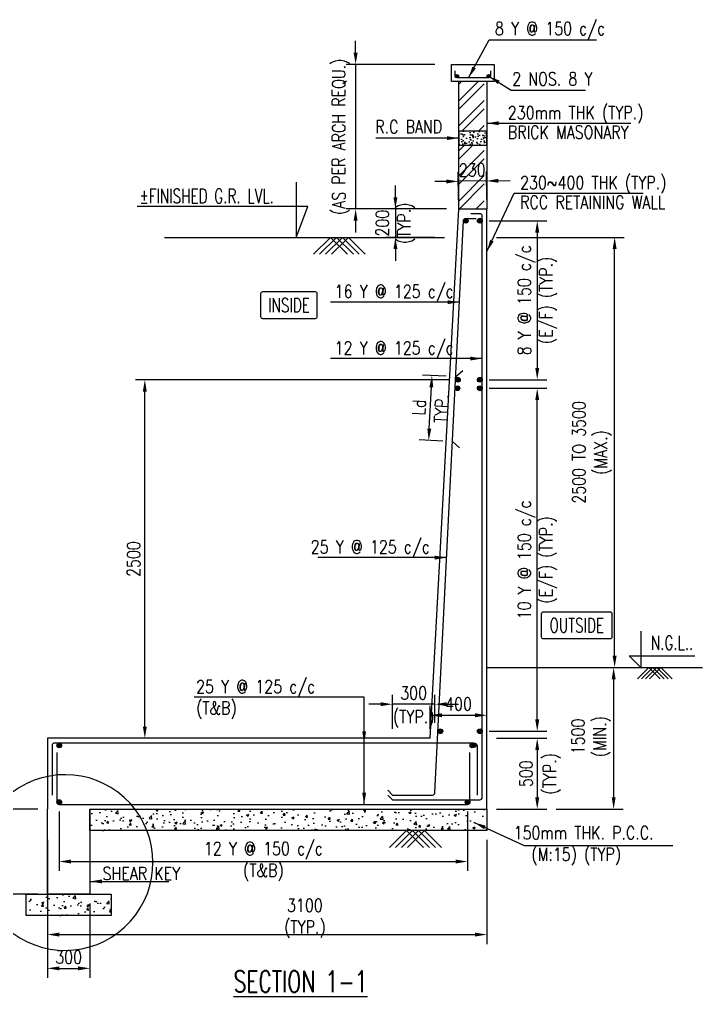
# Model space of a CAD drawing. Extents: x -69352 to 1013721, y -547461 to -186867.
# Drawn here: x 650060 to 664510, y -404049 to -383369 of the extents above; entities that cross this region are included whole.
import ezdxf
from ezdxf.enums import TextEntityAlignment as Align

# ---------------------------------------------------------------- set-up
doc = ezdxf.new("R2010")
doc.units = 0
doc.header["$LTSCALE"] = 500
doc.header["$MEASUREMENT"] = 0
doc.header["$PDMODE"] = 35
doc.header["$PDSIZE"] = -15
doc.layers.get('DEFPOINTS').update_dxf_attribs({"color": 4})
for name, color, linetype in [('FOOTING', 4, 'Continuous'), ('NO. BEAM', 3, 'Continuous'), ('S-COLUMN', 1, 'Continuous'), ('S-CONCRET LINE', 4, 'Continuous'), ('S-DIM-1', 5, 'Continuous'), ('S-FOOTING', 4, 'Continuous'), ('S-LEVEL SECTION', 3, 'Continuous'), ('S-PCC', 9, 'Continuous'), ('S-REINFORCEMENT', 6, 'Continuous'), ('S-RETAINING WALL', 6, 'Continuous'), ('S-TEXT', 2, 'Continuous'), ('S-TEXT-1 @ 1', 4, 'Continuous'), ('S-TITIL', 6, 'Continuous'), ('TITLE', 4, 'Continuous')]:
    doc.layers.add(name, color=color, linetype=linetype)
doc.layers.add('hatch', color=7, linetype='Continuous', lineweight=5)
doc.styles.add('ROMANS', font='simplex.shx', dxfattribs={"width": 0.8, "height": 275})
doc.dimstyles.new('dim100', dxfattribs={"dimtxt": 250, "dimasz": 250, "dimexe": 200, "dimexo": 200, "dimgap": 100, "dimtad": 1, "dimdec": 0, "dimzin": 0, "dimdsep": 46, "dimtxsty": 'ROMANS', "dimcen": 0, "dimclrd": 5, "dimclre": 5, "dimclrt": 4, "dimadec": 0, "dimazin": 0, "dimtfac": 1, "dimtdec": 0, "dimtix": 1, "dimtofl": 0, "dimtmove": 2, "dimatfit": 3, "dimfxl": 0, "dimtolj": 1, "dimtzin": 0, "dimlwd": -1, "dimlwe": -1, "dimarcsym": 0})
doc.dimstyles.new('dim33.33', dxfattribs={"dimtxt": 250, "dimasz": 250, "dimexe": 200, "dimexo": 200, "dimgap": 100, "dimtad": 1, "dimdec": 0, "dimlfac": 0.333331, "dimzin": 0, "dimdsep": 46, "dimtxsty": 'ROMANS', "dimcen": 0, "dimclrd": 5, "dimclre": 5, "dimclrt": 4, "dimadec": 0, "dimazin": 0, "dimtfac": 1, "dimtdec": 0, "dimtix": 1, "dimtofl": 0, "dimtmove": 2, "dimatfit": 3, "dimfxl": 0, "dimtolj": 1, "dimtzin": 0, "dimlwd": -1, "dimlwe": -1, "dimarcsym": 0})
doc.dimstyles.new('dim50', dxfattribs={"dimtxt": 250, "dimasz": 250, "dimexe": 200, "dimexo": 200, "dimgap": 100, "dimtad": 1, "dimdec": 0, "dimlfac": 0.5, "dimzin": 0, "dimdsep": 46, "dimtxsty": 'ROMANS', "dimcen": 0, "dimclrd": 5, "dimclre": 5, "dimclrt": 4, "dimadec": 0, "dimazin": 0, "dimtfac": 1, "dimtdec": 0, "dimtix": 1, "dimtofl": 0, "dimtmove": 2, "dimatfit": 3, "dimfxl": 0, "dimtolj": 1, "dimtzin": 0, "dimlwd": -1, "dimlwe": -1, "dimarcsym": 0})

# ---------------------------------------------------------------- blocks, each defined once
blk = doc.blocks.new('*D648')
at = {"layer": 'DEFPOINTS', "color": 0}
for p in [(659799, -391176), (661014, -391176), (659799, -398435)]:
    blk.add_point(p, dxfattribs=at)
at = {"layer": 'S-DIM-1', "color": 5}
for p, q in [((659999, -391176), (661214, -391176)), ((659999, -398435), (661214, -398435))]:
    blk.add_line(p, q, dxfattribs=at)
at = {"layer": 'S-DIM-1', "color": 5, "lineweight": -3}
blk.add_line((661014, -398185), (661014, -391426), dxfattribs=at)
at = {"layer": 'S-DIM-1', "color": 5}
for points in [[(661056, -391426), (660972, -391426), (661014, -391176)], [(660972, -398185), (661056, -398185), (661014, -398435)]]:
    blk.add_solid(points, dxfattribs=at)
at = {"layer": 'S-DIM-1', "color": 4, "insert": (661014, -394806), "char_height": 275, "attachment_point": 5, "rotation": 90, "style": 'ROMANS'}
blk.add_mtext('\\A1;10 Y @ 150 c/c\\P(E/F) (TYP.)', dxfattribs=at)
blk = doc.blocks.new('*D649')
at = {"layer": 'DEFPOINTS', "color": 0}
for p in [(659949, -387980), (662652, -387980), (662159, -397085)]:
    blk.add_point(p, dxfattribs=at)
at = {"layer": 'S-DIM-1', "color": 5}
for p, q in [((660149, -387980), (662852, -387980)), ((662359, -397085), (662852, -397085))]:
    blk.add_line(p, q, dxfattribs=at)
at = {"layer": 'S-DIM-1', "color": 5, "lineweight": -3}
blk.add_line((662652, -396835), (662652, -388230), dxfattribs=at)
at = {"layer": 'S-DIM-1', "color": 5}
for points in [[(662694, -388230), (662610, -388230), (662652, -387980)], [(662610, -396835), (662694, -396835), (662652, -397085)]]:
    blk.add_solid(points, dxfattribs=at)
at = {"layer": 'S-DIM-1', "color": 4, "insert": (662172, -392533), "char_height": 275, "attachment_point": 5, "rotation": 90, "style": 'ROMANS'}
blk.add_mtext('\\A1;2500 TO 3500\\P(MAX.)', dxfattribs=at)
blk = doc.blocks.new('*D650')
at = {"layer": 'DEFPOINTS', "color": 0}
for p in [(659949, -398585), (659949, -400085), (661014, -400085)]:
    blk.add_point(p, dxfattribs=at)
at = {"layer": 'S-DIM-1', "color": 5}
for p, q in [((660149, -398585), (661214, -398585)), ((660149, -400085), (661214, -400085))]:
    blk.add_line(p, q, dxfattribs=at)
at = {"layer": 'S-DIM-1', "color": 5, "lineweight": -3}
blk.add_line((661014, -398835), (661014, -399835), dxfattribs=at)
at = {"layer": 'S-DIM-1', "color": 5}
for points in [[(661056, -398835), (660972, -398835), (661014, -398585)], [(660972, -399835), (661056, -399835), (661014, -400085)]]:
    blk.add_solid(points, dxfattribs=at)
at = {"layer": 'S-DIM-1', "color": 4, "char_height": 275, "attachment_point": 5, "rotation": 90, "style": 'ROMANS'}
for s, insert in [('\\A1;500', (660777, -399335)), ('(TYP.)', (661324, -399335))]:
    blk.add_mtext(s, dxfattribs=dict(at, insert=insert))
blk = doc.blocks.new('*D651')
at = {"layer": 'DEFPOINTS', "color": 0}
for p in [(650899, -399935), (659539, -399935), (659539, -401193)]:
    blk.add_point(p, dxfattribs=at)
at = {"layer": 'S-DIM-1', "color": 5}
for p, q in [((650899, -400135), (650899, -401393)), ((659539, -400135), (659539, -401393)), ((651149, -401193), (659289, -401193))]:
    blk.add_line(p, q, dxfattribs=at)
for points in [[(651149, -401151), (651149, -401235), (650899, -401193)], [(659289, -401235), (659289, -401151), (659539, -401193)]]:
    blk.add_solid(points, dxfattribs=at)
at = {"layer": 'S-DIM-1', "color": 4, "insert": (655219, -401193), "char_height": 275, "attachment_point": 5, "style": 'ROMANS'}
blk.add_mtext('\\A1;12 Y @ 150 c/c\\P(T&B)', dxfattribs=at)
blk = doc.blocks.new('*D652')
at = {"layer": 'DEFPOINTS', "color": 0}
for p in [(650649, -400535), (659949, -400535), (659949, -402739)]:
    blk.add_point(p, dxfattribs=at)
at = {"layer": 'S-DIM-1', "color": 5}
for p, q in [((650649, -400735), (650649, -402939)), ((659949, -400735), (659949, -402939)), ((650899, -402739), (659699, -402739))]:
    blk.add_line(p, q, dxfattribs=at)
for points in [[(650899, -402698), (650899, -402781), (650649, -402739)], [(659699, -402781), (659699, -402698), (659949, -402739)]]:
    blk.add_solid(points, dxfattribs=at)
at = {"layer": 'S-DIM-1', "color": 4, "insert": (656098, -402164), "char_height": 275, "attachment_point": 5, "style": 'ROMANS'}
blk.add_mtext('\\A1;\\P3100\\P(TYP.)', dxfattribs=at)
blk = doc.blocks.new('*D653')
at = {"layer": 'DEFPOINTS', "color": 0}
for p in [(657949, -397863), (658849, -398458), (657949, -398585)]:
    blk.add_point(p, dxfattribs=at)
at = {"layer": 'S-DIM-1', "color": 5}
for p, q in [((657949, -398385), (657949, -397663)), ((658849, -398258), (658849, -397663))]:
    blk.add_line(p, q, dxfattribs=at)
at = {"layer": 'S-DIM-1', "color": 5, "lineweight": -3}
for p, q in [((657699, -397863), (657449, -397863)), ((658849, -397863), (657949, -397863)), ((659099, -397863), (659349, -397863))]:
    blk.add_line(p, q, dxfattribs=at)
at = {"layer": 'S-DIM-1', "color": 5}
for points in [[(657699, -397905), (657699, -397822), (657949, -397863)], [(659099, -397822), (659099, -397905), (658849, -397863)]]:
    blk.add_solid(points, dxfattribs=at)
at = {"layer": 'S-DIM-1', "color": 4, "char_height": 275, "attachment_point": 5, "style": 'ROMANS'}
for s, insert in [('\\A1;300', (658399, -397626)), ('(TYP.)', (658399, -398173))]:
    blk.add_mtext(s, dxfattribs=dict(at, insert=insert))
blk = doc.blocks.new('*D654')
at = {"layer": 'DEFPOINTS', "color": 0}
for p in [(662104, -397085), (661214, -400085), (662631, -400085)]:
    blk.add_point(p, dxfattribs=at)
at = {"layer": 'S-DIM-1', "color": 5}
for p, q in [((662304, -397085), (662831, -397085)), ((661414, -400085), (662831, -400085))]:
    blk.add_line(p, q, dxfattribs=at)
at = {"layer": 'S-DIM-1', "color": 5, "lineweight": -3}
blk.add_line((662631, -397335), (662631, -399835), dxfattribs=at)
at = {"layer": 'S-DIM-1', "color": 5}
for points in [[(662673, -397335), (662590, -397335), (662631, -397085)], [(662590, -399835), (662673, -399835), (662631, -400085)]]:
    blk.add_solid(points, dxfattribs=at)
at = {"layer": 'S-DIM-1', "color": 4, "insert": (662152, -398546), "char_height": 275, "attachment_point": 5, "rotation": 90, "style": 'ROMANS'}
blk.add_mtext('\\A1;1500\\P(MIN.)', dxfattribs=at)
blk = doc.blocks.new('*D655')
at = {"layer": 'DEFPOINTS', "color": 0}
for p in [(659292, -387380), (658013, -387980), (659049, -387980)]:
    blk.add_point(p, dxfattribs=at)
at = {"layer": 'S-DIM-1', "color": 5, "lineweight": -3}
for p, q in [((658013, -387130), (658013, -386880)), ((658013, -387380), (658013, -387980)), ((658013, -388230), (658013, -388480))]:
    blk.add_line(p, q, dxfattribs=at)
at = {"layer": 'S-DIM-1', "color": 5}
for p, q in [((659092, -387380), (657813, -387380)), ((658849, -387980), (657813, -387980))]:
    blk.add_line(p, q, dxfattribs=at)
for points in [[(657972, -387130), (658055, -387130), (658013, -387380)], [(658055, -388230), (657972, -388230), (658013, -387980)]]:
    blk.add_solid(points, dxfattribs=at)
at = {"layer": 'S-DIM-1', "color": 4, "insert": (658013, -387680), "char_height": 275, "attachment_point": 5, "rotation": 90, "style": 'ROMANS'}
blk.add_mtext('\\A1;200\\P(TYP.)', dxfattribs=at)
blk = doc.blocks.new('*D656')
at = {"layer": 'DEFPOINTS', "color": 0}
for p in [(659049, -384320), (657171, -387380), (659292, -387380)]:
    blk.add_point(p, dxfattribs=at)
at = {"layer": 'S-DIM-1', "color": 5, "lineweight": -3}
for p, q in [((657171, -384070), (657171, -383820)), ((657171, -384320), (657171, -387380)), ((657171, -387630), (657171, -387880))]:
    blk.add_line(p, q, dxfattribs=at)
at = {"layer": 'S-DIM-1', "color": 5}
for p, q in [((658849, -384320), (656971, -384320)), ((659092, -387380), (656971, -387380))]:
    blk.add_line(p, q, dxfattribs=at)
for points in [[(657129, -384070), (657213, -384070), (657171, -384320)], [(657213, -387630), (657129, -387630), (657171, -387380)]]:
    blk.add_solid(points, dxfattribs=at)
at = {"layer": 'S-DIM-1', "color": 4, "insert": (656861, -385850), "char_height": 275, "attachment_point": 5, "rotation": 90, "style": 'ROMANS'}
blk.add_mtext('\\A1;(AS PER ARCH REQU.)', dxfattribs=at)
blk = doc.blocks.new('*D732')
at = {"layer": 'DEFPOINTS', "color": 0}
for p in [(650649, -400085), (649691, -401885), (650649, -401885)]:
    blk.add_point(p, dxfattribs=at)
at = {"layer": 'S-DIM-1', "color": 5}
for p, q in [((650449, -400085), (649491, -400085)), ((650449, -401885), (649491, -401885))]:
    blk.add_line(p, q, dxfattribs=at)
at = {"layer": 'S-DIM-1', "color": 5, "lineweight": -3}
blk.add_line((649691, -400335), (649691, -401635), dxfattribs=at)
at = {"layer": 'S-DIM-1', "color": 5}
for points in [[(649733, -400335), (649649, -400335), (649691, -400085)], [(649649, -401635), (649733, -401635), (649691, -401885)]]:
    blk.add_solid(points, dxfattribs=at)
at = {"layer": 'S-DIM-1', "color": 4, "insert": (649454, -400985), "char_height": 275, "attachment_point": 5, "rotation": 90, "style": 'ROMANS'}
blk.add_mtext('\\A1;600', dxfattribs=at)
blk = doc.blocks.new('*D733')
at = {"layer": 'DEFPOINTS', "color": 0}
for p in [(659949, -398097), (658749, -398585), (659949, -398585)]:
    blk.add_point(p, dxfattribs=at)
at = {"layer": 'S-DIM-1', "color": 5}
for p, q in [((658749, -398385), (658749, -397897)), ((659949, -398385), (659949, -397897))]:
    blk.add_line(p, q, dxfattribs=at)
at = {"layer": 'S-DIM-1', "color": 5, "lineweight": -3}
blk.add_line((658999, -398097), (659699, -398097), dxfattribs=at)
at = {"layer": 'S-DIM-1', "color": 5}
for points in [[(658999, -398055), (658999, -398139), (658749, -398097)], [(659699, -398139), (659699, -398055), (659949, -398097)]]:
    blk.add_solid(points, dxfattribs=at)
at = {"layer": 'S-DIM-1', "color": 4, "insert": (659349, -397860), "char_height": 275, "attachment_point": 5, "style": 'ROMANS'}
blk.add_mtext('\\A1;400', dxfattribs=at)
blk = doc.blocks.new('*D734')
at = {"layer": 'DEFPOINTS', "color": 0}
for p in [(659344, -386794), (659352, -387388), (659949, -387380)]:
    blk.add_point(p, dxfattribs=at)
at = {"layer": 'S-DIM-1', "color": 5}
for p, q in [((659349, -387188), (659341, -386594)), ((659947, -387180), (659939, -386586))]:
    blk.add_line(p, q, dxfattribs=at)
at = {"layer": 'S-DIM-1', "color": 5, "lineweight": -3}
for p, q in [((659094, -386798), (658844, -386801)), ((659941, -386786), (659344, -386794)), ((660191, -386783), (660441, -386779))]:
    blk.add_line(p, q, dxfattribs=at)
at = {"layer": 'S-DIM-1', "color": 5}
for points in [[(659094, -386839), (659093, -386756), (659344, -386794)], [(660191, -386741), (660192, -386824), (659941, -386786)]]:
    blk.add_solid(points, dxfattribs=at)
at = {"layer": 'S-DIM-1', "color": 4, "insert": (659639, -386553), "char_height": 275, "attachment_point": 5, "rotation": 0.7851, "style": 'ROMANS'}
blk.add_mtext('\\A1;230', dxfattribs=at)
blk = doc.blocks.new('*D735')
at = {"layer": 'DEFPOINTS', "color": 0}
for p in [(659799, -387630), (659799, -390994), (661014, -390994)]:
    blk.add_point(p, dxfattribs=at)
at = {"layer": 'S-DIM-1', "color": 5}
for p, q in [((659999, -387630), (661214, -387630)), ((659999, -390994), (661214, -390994))]:
    blk.add_line(p, q, dxfattribs=at)
at = {"layer": 'S-DIM-1', "color": 5, "lineweight": -3}
blk.add_line((661014, -387880), (661014, -390744), dxfattribs=at)
at = {"layer": 'S-DIM-1', "color": 5}
for points in [[(661056, -387880), (660972, -387880), (661014, -387630)], [(660972, -390744), (661056, -390744), (661014, -390994)]]:
    blk.add_solid(points, dxfattribs=at)
at = {"layer": 'S-DIM-1', "color": 4, "insert": (661014, -389312), "char_height": 275, "attachment_point": 5, "rotation": 90, "style": 'ROMANS'}
blk.add_mtext('\\A1;8 Y @ 150 c/c\\P(E/F) (TYP.)', dxfattribs=at)
blk = doc.blocks.new('*D736')
at = {"layer": 'DEFPOINTS', "color": 0}
for p in [(652711, -390994), (659336, -390994), (658749, -398585)]:
    blk.add_point(p, dxfattribs=at)
at = {"layer": 'S-DIM-1', "color": 5}
for p, q in [((659136, -390994), (652511, -390994)), ((658549, -398585), (652511, -398585))]:
    blk.add_line(p, q, dxfattribs=at)
at = {"layer": 'S-DIM-1', "color": 5, "lineweight": -3}
blk.add_line((652711, -398335), (652711, -391244), dxfattribs=at)
at = {"layer": 'S-DIM-1', "color": 5}
for points in [[(652752, -391244), (652669, -391244), (652711, -390994)], [(652669, -398335), (652752, -398335), (652711, -398585)]]:
    blk.add_solid(points, dxfattribs=at)
at = {"layer": 'S-DIM-1', "color": 4, "insert": (652473, -394790), "char_height": 275, "attachment_point": 5, "rotation": 90, "style": 'ROMANS'}
blk.add_mtext('\\A1;2500', dxfattribs=at)
blk = doc.blocks.new('*D737')
at = {"layer": 'DEFPOINTS', "color": 0}
for p in [(658786, -390905), (659288, -390930), (659219, -392304)]:
    blk.add_point(p, dxfattribs=at)
at = {"layer": 'FOOTING', "color": 5, "ltscale": 0.3}
for p, q in [((659088, -390920), (658586, -390895)), ((658730, -392029), (658774, -391155)), ((659020, -392294), (658518, -392269))]:
    blk.add_line(p, q, dxfattribs=at)
at = {"layer": 'FOOTING', "color": 5}
for points in [[(658815, -391157), (658732, -391153), (658786, -390905)], [(658688, -392027), (658772, -392031), (658718, -392279)]]:
    blk.add_solid(points, dxfattribs=at)
at = {"layer": 'FOOTING', "color": 4, "char_height": 275, "attachment_point": 5, "rotation": 87.1495, "style": 'ROMANS'}
for s, insert in [('\\A1;Ld', (658515, -391580)), ('TYP.', (658989, -391604))]:
    blk.add_mtext(s, dxfattribs=dict(at, insert=insert))
blk = doc.blocks.new('*D738')
at = {"layer": 'DEFPOINTS', "color": 0}
for p in [(650649, -401885), (651549, -401885), (651549, -403454)]:
    blk.add_point(p, dxfattribs=at)
at = {"layer": 'S-DIM-1', "color": 5}
for p, q in [((650649, -402085), (650649, -403654)), ((651549, -402085), (651549, -403654))]:
    blk.add_line(p, q, dxfattribs=at)
at = {"layer": 'S-DIM-1', "color": 5, "lineweight": -3}
blk.add_line((650899, -403454), (651299, -403454), dxfattribs=at)
at = {"layer": 'S-DIM-1', "color": 5}
for points in [[(650899, -403413), (650899, -403496), (650649, -403454)], [(651299, -403496), (651299, -403413), (651549, -403454)]]:
    blk.add_solid(points, dxfattribs=at)
at = {"layer": 'S-DIM-1', "color": 4, "insert": (651099, -403217), "char_height": 275, "attachment_point": 5, "style": 'ROMANS'}
blk.add_mtext('\\A1;300', dxfattribs=at)

msp = doc.modelspace()

# ---------------------------------------------------------------- hatches: boundary and pattern name
at = {"layer": 'hatch', "linetype": 'ByBlock', "lineweight": -2, "ltscale": 20}
h = msp.add_hatch(dxfattribs=at)
h.set_pattern_fill('ANSI32', color=9, scale=1000)
h.set_pattern_definition([(45, (324539.4, -681188.18), (-265.16504, 265.16504), []), (45, (324716.17, -681188.18), (-265.16504, 265.16504), [])])
h.paths.add_polyline_path([(659352.115, -385730.094), (659889.395, -385730.094), (659889.395, -384680.094), (659352.115, -384680.094)])
h.paths.add_polyline_path([(659889.395, -386030.094), (659352.115, -386030.094), (659352.115, -387380.094), (659889.395, -387380.094)])
at = {"layer": 'S-PCC', "linetype": 'ByBlock'}
h = msp.add_hatch(dxfattribs=at)
h.set_pattern_fill('AR-CONC,_O', color=256, scale=30)
h.set_pattern_definition([(50, (-17664202.06, 1024109.84), (215.1780548, -18.8256405), [22.5, -247.5]), (355, (-17664202.06, 1024109.84), (-41.6254, 225.65764), [18, -198]), (100.4514445, (-17664184.13, 1024108.27), (173.552654, 206.8319973), [19.1220576, -210.3426336]), (46.1842, (-17664202.06, 1024169.84), (320.1723992, -49.6557842), [33.75, -371.25]), (96.6356355, (-17664175.38, 1024165.7), (280.3985837, 292.23558), [28.6831026, -315.514128]), (351.184164, (-17664202.06, 1024169.84), (280.3985835, 292.23558), [27, -297.0000003]), (21, (-17664172.06, 1024154.84), (179.0721156, -120.7856672), [22.5, -247.5]), (326, (-17664172.06, 1024154.84), (72.9945996, 217.5450135), [18, -198]), (71.4514447, (-17664157.14, 1024144.77), (252.066713, 96.7593458), [19.122057, -210.3426336]), (37.5, (-17664202.06, 1024109.84), (3.6479566, 99.86815615), [0, -195.6, 0, -201, 0, -198.75]), (7.5, (-17664202.06, 1024109.84), (78.92086123, 118.32351356), [0, -114.6, 0, -191.1, 0, -75.75]), (327.5, (-17664268.96, 1024109.84), (160.14673085, -6.76646152), [0, -75, 0, -234, 0, -310.5]), (317.5, (-17664298.96, 1024109.84), (174.9558508, 30.0314947), [0, -97.5, 0, -155.4, 0, -220.5])])
h.paths.add_polyline_path([(659352.115, -385730.094), (659352.115, -386030.094), (659949.395, -386030.094), (659949.395, -385730.094)])
h = msp.add_hatch(dxfattribs=at)
h.set_pattern_fill('AR-CONC,_O', color=256, scale=66.666667)
h.set_pattern_definition([(50, (-16442318.03, 11242.13), (478.173455, -41.834757), [50, -550]), (355, (-16442318.03, 11242.13), (-92.500889, 501.461422), [40, -440]), (100.4514445, (-16442278.2, 11238.64), (385.672564, 459.626661), [42.493461, -467.428075]), (46.1842, (-16442318.03, 11375.46), (711.49422, -110.346187), [75, -825]), (96.6356355, (-16442258.74, 11366.26), (623.107964, 649.4124), [63.740228, -701.142507]), (351.184164, (-16442318, 11375.46), (623.107963, 649.4124), [60, -660]), (21, (-16442251.37, 11342.13), (397.938035, -268.412594), [50, -550]), (326, (-16442251.37, 11342.13), (162.210221, 483.433363), [40, -440]), (71.4514447, (-16442218.2, 11319.76), (560.148251, 215.020769), [42.49346, -467.428075]), (37.5, (-16442318.03, 11242.13), (8.1065702, 221.9292359), [0, -434.6666667, 0, -446.6666667, 0, -441.6666667]), (7.5, (-16442318.03, 11242.13), (175.3796916, 262.9411413), [0, -254.6666667, 0, -424.6666667, 0, -168.3333333]), (327.5, (-16442466.7, 11242.13), (355.8816241, -15.0365812), [0, -166.6666667, 0, -520, 0, -690]), (317.5, (-16442533.37, 11242.13), (388.7907796, 66.736655), [0, -216.6666667, 0, -345.3333333, 0, -490])])
h.paths.add_polyline_path([(651549.395, -400535.094), (651549.395, -400085.094), (659949.395, -400085.094), (659949.395, -400535.094)])
h = msp.add_hatch(dxfattribs=at)
h.set_pattern_fill('AR-CONC,_O', color=256, scale=66.666667)
h.set_pattern_definition([(50, (-16443218.03, 9442.13), (478.173455, -41.834757), [50, -550]), (355, (-16443218.03, 9442.13), (-92.500889, 501.461422), [40, -440]), (100.4514445, (-16443178.2, 9438.64), (385.672564, 459.626661), [42.493461, -467.428075]), (46.1842, (-16443218.03, 9575.46), (711.49422, -110.346187), [75, -825]), (96.6356355, (-16443158.74, 9566.26), (623.107964, 649.4124), [63.740228, -701.142507]), (351.184164, (-16443218, 9575.46), (623.107963, 649.4124), [60, -660]), (21, (-16443151.37, 9542.13), (397.938035, -268.412594), [50, -550]), (326, (-16443151.37, 9542.13), (162.210221, 483.433363), [40, -440]), (71.4514447, (-16443118.2, 9519.76), (560.148251, 215.020769), [42.49346, -467.428075]), (37.5, (-16443218.03, 9442.13), (8.1065702, 221.9292359), [0, -434.6666667, 0, -446.6666667, 0, -441.6666667]), (7.5, (-16443218.03, 9442.13), (175.3796916, 262.9411413), [0, -254.6666667, 0, -424.6666667, 0, -168.3333333]), (327.5, (-16443366.7, 9442.13), (355.8816241, -15.0365812), [0, -166.6666667, 0, -520, 0, -690]), (317.5, (-16443433.37, 9442.13), (388.7907796, 66.736655), [0, -216.6666667, 0, -345.3333333, 0, -490])])
h.paths.add_polyline_path([(650199.395, -402335.094), (650199.395, -401885.094), (651999.395, -401885.094), (651999.395, -402335.094)])

# ---------------------------------------------------------------- linework, layer by layer
at = {"layer": 'FOOTING', "ltscale": 0.3, "elevation": -11.068}
msp.add_lwpolyline([(651549.395, -400085.094), (651549.395, -401885.094), (650649.395, -401885.094), (650649.395, -400085.094)], dxfattribs=at)
at = {"layer": 'NO. BEAM', "color": 7, "elevation": -11.068}
for points in [[(656320.813, -389135.157), (655200.813, -389135.157, 0.414213562), (655160.813, -389175.157), (655160.813, -389655.157, 0.414213562), (655200.813, -389695.157), (656320.813, -389695.157, 0.414213562), (656360.813, -389655.157), (656360.813, -389175.157, 0.414213562)], [(662560.629, -395913.54), (661140.629, -395913.54, 0.414213562), (661100.629, -395953.54), (661100.629, -396433.54, 0.414213562), (661140.629, -396473.54), (662560.629, -396473.54, 0.414213562), (662600.629, -396433.54), (662600.629, -395953.54, 0.414213562)]]:
    msp.add_lwpolyline(points, format="xyb", close=True, dxfattribs=at)
at = {"layer": 'S-COLUMN', "color": 4}
msp.add_line((659352.115, -387341.091, -11.068), (659352.115, -384680.094, -11.068), dxfattribs=at)
at = {"layer": 'S-COLUMN', "color": 4, "elevation": -11.068}
for points in [[(659352.115, -387380.094), (659352.115, -384680.094)], [(659949.395, -384680.094), (659949.395, -387380.094)]]:
    msp.add_lwpolyline(points, dxfattribs=at)
at = {"layer": 'S-CONCRET LINE', "elevation": -11.068}
msp.add_lwpolyline([(659202.115, -384680.094), (659202.115, -384320.094), (660099.395, -384320.094), (660099.395, -384680.094)], close=True, dxfattribs=at)
at = {"layer": 'S-FOOTING', "elevation": -11.068}
for points in [[(658749.395, -398585.094), (650649.395, -398585.094), (650649.395, -400085.094)], [(651549.395, -400085.094), (659949.395, -400085.094)]]:
    msp.add_lwpolyline(points, dxfattribs=at)
at = {"layer": 'S-LEVEL SECTION'}
for p, q in [((653126.549, -387980.094, -11.068), (659049.395, -387980.094, -11.068)), ((659949.395, -397085.094, -11.068), (664510.112, -397085.094, -11.068))]:
    msp.add_line(p, q, dxfattribs=at)
at = {"layer": 'S-LEVEL SECTION', "elevation": -11.068}
for points in [[(655910.515, -386809.695), (655910.515, -387980.094), (656160.515, -387330.094), (652549.886, -387330.094)], [(663208.108, -396319.957), (663208.108, -397085.094), (662958.108, -396840.356), (664351.839, -396840.356)]]:
    msp.add_lwpolyline(points, dxfattribs=at)
at = {"layer": 'S-PCC', "elevation": -11.068}
for points in [[(659949.395, -385730.094), (659352.115, -385730.094), (659352.115, -386030.094), (659949.395, -386030.094)], [(651549.395, -400535.094), (651549.395, -400085.094), (659949.395, -400085.094), (659949.395, -400535.094)], [(650199.395, -402335.094), (650199.395, -401885.094), (651999.395, -401885.094), (651999.395, -402335.094)]]:
    msp.add_lwpolyline(points, close=True, dxfattribs=at)
for points in [[(656280.47, -388338.067), (656638.442, -387980.094), (656996.415, -388338.067)], [(656407.032, -388338.067), (656765.005, -387980.094), (657122.978, -388338.067)], [(656533.595, -388338.067), (656891.567, -387980.094), (657249.54, -388338.067)], [(656660.157, -388338.067), (657018.13, -387980.094), (657376.103, -388338.067)], [(663615.616, -397323.743), (663376.968, -397085.094), (663138.319, -397323.743)], [(663699.991, -397323.743), (663461.343, -397085.094), (663222.694, -397323.743)], [(663784.366, -397323.743), (663545.718, -397085.094), (663307.069, -397323.743)], [(663868.741, -397323.743), (663630.093, -397085.094), (663391.444, -397323.743)], [(658605.77, -400893.067), (658247.797, -400535.094), (657889.825, -400893.067)], [(658732.333, -400893.067), (658374.36, -400535.094), (658016.387, -400893.067)], [(658858.895, -400893.067), (658500.922, -400535.094), (658142.95, -400893.067)], [(658985.458, -400893.067), (658627.485, -400535.094), (658269.512, -400893.067)]]:
    msp.add_lwpolyline(points, dxfattribs=at)
at = {"layer": 'S-REINFORCEMENT', "color": 5, "ltscale": 10}
for p, q in [((659287.794, -390930.303, -11.068), (659437.961, -390796.618, -11.068)), ((659219.409, -392303.748, -11.068), (659369.576, -392437.433, -11.068))]:
    msp.add_line(p, q, dxfattribs=at)
at = {"layer": 'S-REINFORCEMENT', "color": 5, "elevation": -11.068}
msp.add_lwpolyline([(660024.395, -384455.094), (660024.395, -384567.594, -0.414213562), (659986.895, -384605.094), (659314.615, -384605.094, -0.414213562), (659277.115, -384567.594), (659277.115, -384455.094)], format="xyb", dxfattribs=at)
at = {"layer": 'S-REINFORCEMENT', "color": 5, "const_width": 37.5, "elevation": -11.068}
for points in [[(659295.865, -384567.594, 1), (659333.365, -384567.594, 1)], [(660005.645, -384567.594, -1), (659968.145, -384567.594, -1)]]:
    msp.add_lwpolyline(points, format="xyb", close=True, dxfattribs=at)
at = {"layer": 'S-REINFORCEMENT', "color": 5, "ltscale": 10, "elevation": -11.068}
for points in [[(657849.395, -399785.094), (657949.395, -399885.094), (659799.395, -399885.094, 0.414213562), (659849.395, -399835.094), (659849.395, -387530.094, 0.414213562), (659799.395, -387480.094), (659612.115, -387480.094)], [(657849.395, -399685.094), (657949.395, -399785.094), (658799.395, -399785.094, 0.414213562), (658849.395, -399735.094), (659452.115, -387630.094, -0.414213562), (659502.115, -387580.094), (659720.192, -387580.094)], [(659749.395, -399785.094), (659749.395, -398735.094, 0.242400153), (659639.395, -398685.094), (650799.395, -398685.094, 0.414213562), (650749.395, -398735.094), (650749.395, -399785.094)], [(650849.395, -398885.094), (650849.395, -399935.094, 0.414213562), (650899.394, -399985.094), (659539.395, -399985.094, 0.414213562), (659589.395, -399935.094), (659589.395, -398885.094)]]:
    msp.add_lwpolyline(points, format="xyb", dxfattribs=at)
at = {"layer": 'S-REINFORCEMENT', "color": 5, "ltscale": 10, "const_width": 50, "elevation": -11.068}
for points in [[(659477.115, -387630.094, 1), (659527.115, -387630.094, 1)], [(659774.395, -387630.094, 1), (659824.395, -387630.094, 1)], [(659310.503, -390994.087, 1), (659360.503, -390994.087, 1)], [(659774.395, -390994.087, -1), (659824.395, -390994.087, -1)], [(659300.598, -391175.254, 1), (659350.598, -391175.254, 1)], [(659774.395, -391176.102, 1), (659824.395, -391176.102, 1)], [(658939.148, -398434.583, 1), (658989.148, -398434.583, 1)], [(659774.395, -398435.093, 1), (659824.395, -398435.093, 1)], [(650924.395, -398735.095, 1), (650874.395, -398735.095, 1)], [(659614.395, -398735.094, -0.454545455), (659724.395, -398735.094, -0.454545455)], [(650924.395, -399935.095, -1), (650874.395, -399935.095, -1)], [(659564.395, -399935.094, -1), (659514.395, -399935.094, -1)]]:
    msp.add_lwpolyline(points, format="xyb", close=True, dxfattribs=at)
at = {"layer": 'S-REINFORCEMENT', "color": 5}
for centre in [(659314.615, -384567.594, -11.068), (659986.895, -384567.594, -11.068)]:
    msp.add_circle(centre, 37.5, dxfattribs=at)
at = {"layer": 'S-REINFORCEMENT', "color": 5, "ltscale": 10}
for centre in [(659502.115, -387630.094, -11.068), (659799.395, -387630.094, -11.068), (659335.503, -390994.087, -11.068), (659799.395, -390994.087, -11.068), (659325.598, -391175.254, -11.068), (659799.395, -391176.102, -11.068), (658964.148, -398434.583, -11.068), (659799.395, -398435.093, -11.068), (650899.395, -398735.095, -11.068), (659639.395, -398735.094, -11.068), (650899.395, -399935.095, -11.068), (659539.395, -399935.094, -11.068)]:
    msp.add_circle(centre, 50, dxfattribs=at)
at = {"layer": 'S-RETAINING WALL', "color": 4}
msp.add_line((659949.395, -387380.094, -11.068), (659352.115, -387380.094, -11.068), dxfattribs=at)
at = {"layer": 'S-RETAINING WALL', "color": 4, "elevation": -11.068}
for points in [[(658749.395, -398585.094), (659352.115, -387380.094)], [(659949.395, -400085.094), (659949.395, -387380.094)]]:
    msp.add_lwpolyline(points, dxfattribs=at)
at = {"layer": 'S-TEXT', "color": 2, "ltscale": 11}
msp.add_arc((651024.395, -401213.908, 7.974), 1859.274, 233.5693979, 211.1762062, dxfattribs=at)

# ---------------------------------------------------------------- texts
at = {"layer": 'S-LEVEL SECTION', "style": 'ROMANS', "width": 0.7}
for s, p in [('%%PFINISHED G.R. LVL.', (652596.649, -387105.094, -11.068)), ('N.G.L..', (663417.574, -396562.803, 18.189))]:
    msp.add_text(s, height=300, dxfattribs=at).set_placement(p, align=Align.MIDDLE_LEFT)
at = {"layer": 'S-TEXT-1 @ 1', "style": 'ROMANS', "width": 0.8}
for s, p in [('8 Y @ 150 c/c', (660119.895, -383559.34, -11.068)), ('2 NOS. 8 Y', (660484.729, -384625.224, -11.068)), ('230mm THK (TYP.)', (660392.729, -385339.593, -11.068)), ('R.C BAND', (657587.167, -385640.094, -11.068)), ('BRICK MASONARY', (660392.729, -385753.878, -11.068)), ('230~400 THK (TYP.)', (660652.697, -386821.86, -11.068)), ('RCC RETAINING WALL', (660652.697, -387236.146, -11.068)), ('16 Y @ 125 c/c', (656727.435, -389124.413, -11.068)), ('12 Y @ 125 c/c', (656727.435, -390320.871, -11.068)), ('25 Y @ 125 c/c', (656221.366, -394532.118, -11.068)), ('25 Y @ 125 c/c', (653796.513, -397490.474, -11.068)), ('(T&B)', (653796.513, -397940.474, -11.068)), ('150mm THK. P.C.C.', (660515.31, -400585.526, 178.519)), ('(M:15) (TYP)', (660891.067, -401040.38, 178.519)), ('SHEAR KEY', (651817.318, -401446.513, -11.068))]:
    msp.add_text(s, height=275, dxfattribs=at).set_placement(p, align=Align.MIDDLE_LEFT)
at = {"layer": 'S-TITIL', "style": 'ROMANS', "width": 0.7}
msp.add_text('%%USECTION 1-1', height=450, dxfattribs=at).set_placement((656006.502, -403734.427, 8.349), align=Align.MIDDLE_CENTER)
at = {"layer": 'TITLE', "color": 2, "style": 'ROMANS', "width": 0.7}
for s, p in [('INSIDE', (655760.813, -389415.157, -11.068)), ('OUTSIDE', (661850.629, -396193.54, -11.068))]:
    msp.add_text(s, height=300, dxfattribs=at).set_placement(p, align=Align.MIDDLE_CENTER)

# ---------------------------------------------------------------- dimensions: what is measured, and where the dimension line sits
at = {"layer": 'FOOTING', "ltscale": 0.3}
dim = msp.add_aligned_dim(p1=(659219.409, -392303.748, -11.068), p2=(659287.794, -390930.303, -11.068), distance=502.431, text='Ld\\XTYP.', dimstyle='dim50', dxfattribs=at)
dim.commit()
dim.dimension.update_dxf_attribs({"geometry": '*D737', "text_midpoint": (658751.793, -391592.04, -11.068)})
at = {"layer": 'S-DIM-1'}
for base, p1, p2, angle, text, override, picture, middle in [((657170.895, -387380.094, -11.068), (659049.395, -384320.094, -11.068), (659292.115, -387380.094, -11.068), 90, '(AS PER ARCH REQU.)', {"dimtofl": 1, "dimtmove": 0, "dimlwd": 65533}, '*D656', (656861.371, -385850.094, -11.068)), ((652710.563, -390994.087, -11.068), (658749.395, -398585.094, -11.068), (659335.503, -390994.087, -11.068), 90, '2500', {"dimtofl": 1, "dimtmove": 0, "dimlwd": 65533}, '*D736', (652473.063, -394789.591, -11.068)), ((657949.395, -397863.391, -11.068), (658849.395, -398458.291, -11.068), (657949.395, -398585.094, -11.068), 180, '<>\\X(TYP.)', {"dimtxt": 250, "dimasz": 250, "dimtofl": 1, "dimtmove": 0, "dimlwd": 65533}, '*D653', (658399.395, -397863.391, -11.068)), ((661014.026, -400085.094, -11.068), (659949.395, -398585.094, -11.068), (659949.395, -400085.094, -11.068), 90, '<>\\X(TYP.)', {"dimtxt": 250, "dimasz": 250, "dimtofl": 1, "dimtmove": 0, "dimlwd": 65533}, '*D650', (661014.026, -399335.094, -11.068))]:
    dim = msp.add_linear_dim(base=base, p1=p1, p2=p2, angle=angle, text=text, dimstyle='dim33.33', override=override, dxfattribs=at)
    dim.commit()
    dim.dimension.update_dxf_attribs({"geometry": picture, "text_midpoint": middle})
dim = msp.add_aligned_dim(p1=(659949.395, -387380.094, -11.068), p2=(659351.675, -387388.286, -11.068), distance=-594.206, text='230', dimstyle='dim33.33', override={"dimtofl": 1, "dimtmove": 0, "dimlwd": 65533}, dxfattribs=at)
dim.commit()
dim.dimension.update_dxf_attribs({"geometry": '*D734', "text_midpoint": (659639.138, -386552.563, -11.068)})
for base, p1, p2, angle, text, override, picture, middle in [((658013.277, -387980.094, -9.815), (659292.115, -387380.094, -11.068), (659049.395, -387980.094, -11.068), 90, '<>\\X(TYP.)', {"dimtofl": 1, "dimtmove": 0, "dimlwd": 65533}, '*D655', (658013.277, -387680.094, -9.815)), ((661014.026, -390994.087, -11.068), (659799.395, -387630.094, -11.068), (659799.395, -390994.087, -11.068), 270, '8 Y @ 150 c/c\\X(E/F) (TYP.)', {"dimtxt": 250, "dimasz": 250, "dimtxsty": 'ROMANS', "dimtofl": 1, "dimtmove": 0, "dimlwd": 65533}, '*D735', (661014.026, -389312.091, -11.068)), ((662651.903, -387980.094, -11.068), (662159.096, -397085.094, -11.068), (659949.395, -387980.094, -11.068), 270, '2500 TO 3500\\P(MAX.)', {"dimtofl": 1, "dimtmove": 0, "dimlwd": 65533}, '*D649', (662651.903, -392532.594, -11.068)), ((661014.026, -391176.102, -11.068), (659799.395, -398435.093, -11.068), (659799.395, -391176.102, -11.068), 90, '10 Y @ 150 c/c\\X(E/F) (TYP.)', {"dimtxt": 250, "dimasz": 250, "dimtxsty": 'ROMANS', "dimtofl": 1, "dimtmove": 0, "dimlwd": 65533}, '*D648', (661014.026, -394805.597, -11.068)), ((662631.386, -400085.094, -11.068), (662103.881, -397085.094, -11.068), (661214.026, -400085.094, -11.068), 90, '1500\\X(MIN.)', {"dimtofl": 1, "dimtmove": 1, "dimlwd": 65533}, '*D654', (662631.386, -398546.178, -11.068))]:
    dim = msp.add_linear_dim(base=base, p1=p1, p2=p2, angle=angle, text=text, dimstyle='dim33.33', override=override, dxfattribs=at)
    dim.commit()
    dim.dimension.update_dxf_attribs({"geometry": picture, "text_midpoint": middle, "dimtype": 160})
for p1, p2, distance, picture, middle in [((658749.395, -398585.094, -11.068), (659949.395, -398585.094, -11.068), 488.036, '*D733', (659349.395, -397859.558, -11.068)), ((650649.395, -400085.094, -11.068), (650649.395, -401885.094, -11.068), -958.241, '*D732', (649453.654, -400985.094, -11.068)), ((650649.395, -401885.094, -11.068), (651549.395, -401885.094, -11.068), -1569.145, '*D738', (651099.395, -403216.74, -11.068))]:
    dim = msp.add_aligned_dim(p1=p1, p2=p2, distance=distance, dimstyle='dim33.33', override={"dimtofl": 1, "dimtmove": 0, "dimlwd": 65533}, dxfattribs=at)
    dim.commit()
    dim.dimension.update_dxf_attribs({"geometry": picture, "text_midpoint": middle})
for base, p1, p2, text, override, picture, middle in [((659539.395, -401193.074, 8.349), (650899.395, -399935.095, -11.068), (659539.395, -399935.094, -11.068), '12 Y @ 150 c/c\\X(T&B)', {"dimtxt": 250, "dimasz": 250, "dimtmove": 0}, '*D651', (655219.395, -401193.074, 8.349)), ((659949.395, -402739.267, 8.349), (650649.395, -400535.094, -11.068), (659949.395, -400535.094, -11.068), '\\P<>\\X(TYP.)', {"dimtmove": 1}, '*D652', (656098.304, -402643.756, 8.349))]:
    dim = msp.add_linear_dim(base=base, p1=p1, p2=p2, text=text, dimstyle='dim33.33', override=override, dxfattribs=at)
    dim.commit()
    dim.dimension.update_dxf_attribs({"geometry": picture, "text_midpoint": middle, "dimtype": 160})

# ---------------------------------------------------------------- leaders
for points, override in [([(657352.185, -398685.094, -11.068), (657352.185, -397715.474, -11.068), (653751.438, -397715.474, -11.068)], {"dimtad": 0, "dimarcsym": 1}), ([(657352.185, -399985.094, -11.068), (657352.185, -397715.474, -11.068), (653751.438, -397715.474, -11.068)], {"dimgap": 100, "dimtad": 0, "dimarcsym": 1})]:
    msp.add_leader(points, dimstyle='dim100', override=override)
at = {"layer": 'FOOTING', "ltscale": 0.3}
msp.add_leader([(651552.306, -401614.194, -11.068), (653219.761, -401614.194, -11.068)], dimstyle='dim50', override={"dimgap": 100, "dimtad": 0}, dxfattribs=at)
at = {"layer": 'S-DIM-1'}
for points, dimstyle in [([(659558.895, -384605.094, -11.068), (659999.895, -383799.34, -11.068), (662265.464, -383799.34, -11.068)], 'dim33.33'), ([(659986.895, -384567.594, -11.068), (660465.964, -384865.224, -11.068), (662033.335, -384865.224, -11.068)], 'dim33.33'), ([(659949.395, -385564.593, -11.068), (662995.591, -385564.593, -11.068)], 'dim100'), ([(659352.115, -385880.094, -11.068), (657596.895, -385880.094, -11.068)], 'dim33.33'), ([(659949.395, -388278.285, -11.068), (660524.661, -387046.86, -11.068), (663255.559, -387046.86, -11.068)], 'dim100'), ([(659366.34, -389352.8, -11.068), (656638.864, -389349.413, -11.068)], 'dim100'), ([(659848.318, -390545.871, -11.068), (656638.864, -390545.871, -11.068)], 'dim100'), ([(659097.085, -394760.505, -11.068), (656369.609, -394757.118, -11.068)], 'dim100'), ([(659678.895, -400366.638, -11.068), (660735.395, -400852.095, -11.068), (663884.319, -400852.095, -11.068)], 'dim100')]:
    msp.add_leader(points, dimstyle=dimstyle, dxfattribs=at)

doc.saveas('drawing.dxf')
